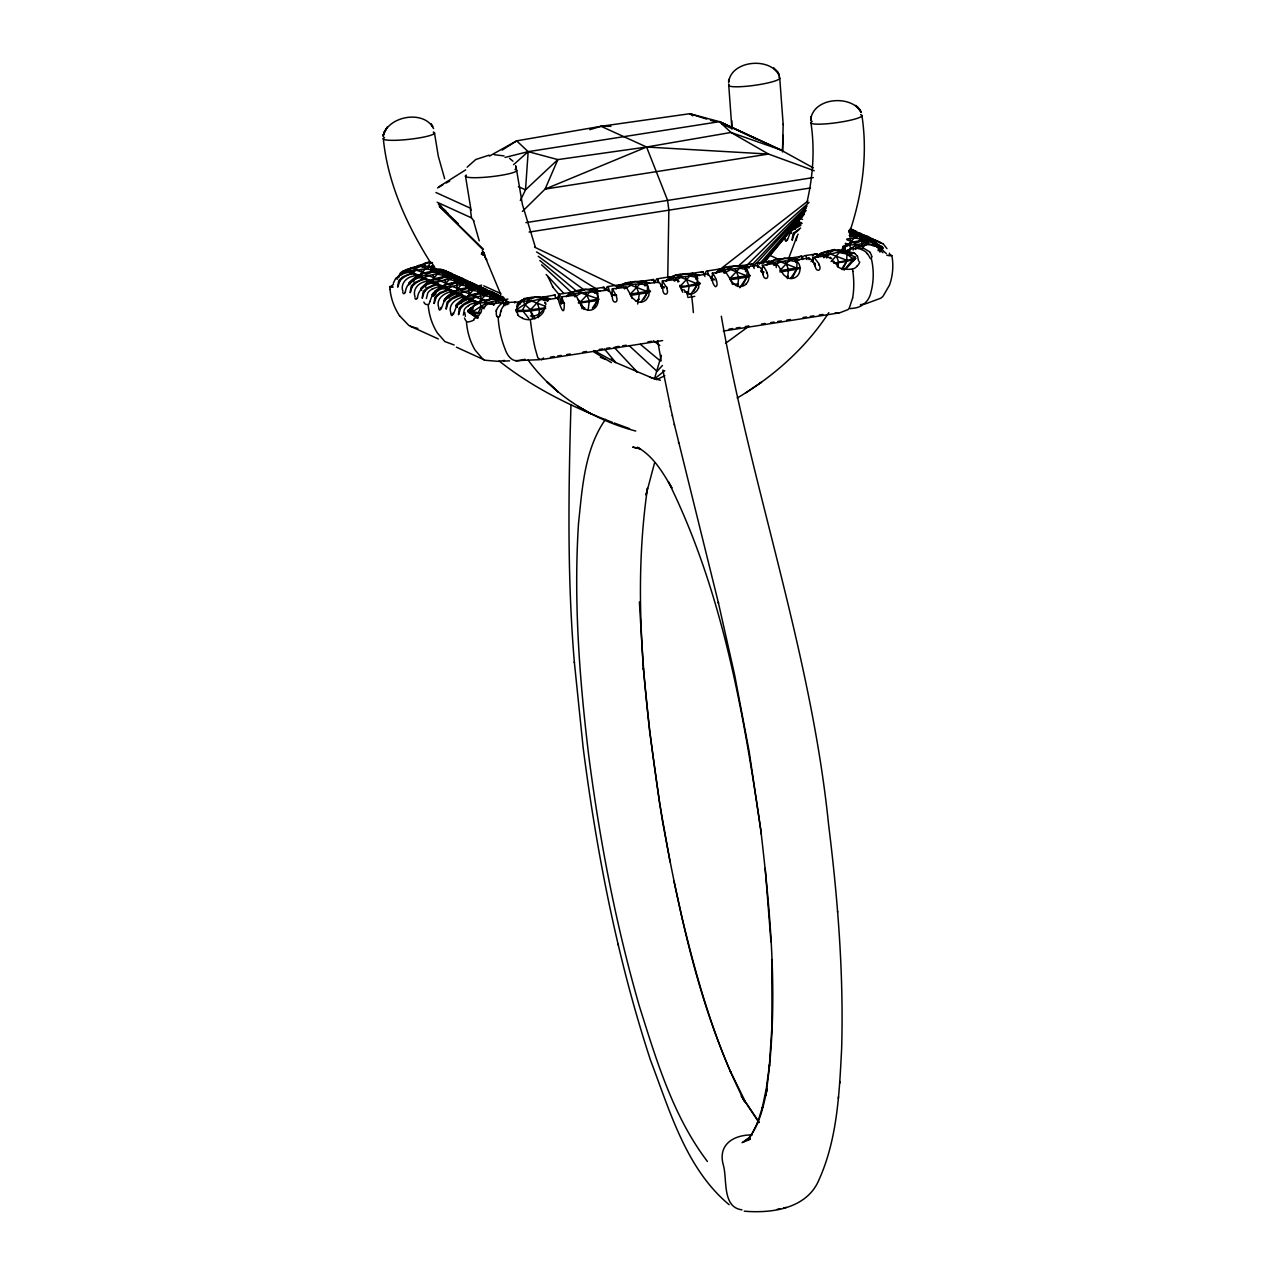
<?xml version="1.0" encoding="UTF-8"?>
<svg xmlns="http://www.w3.org/2000/svg" width="1276" height="1276" viewBox="0 0 1276 1276"><rect width="100%" height="100%" fill="white"/><g stroke="black" fill="none" stroke-linecap="round" stroke-linejoin="round"><path stroke-width="1.5" d="M783.177 124.538L779.748 78.187M866.675 252.664C863.868 249.889 854.569 246.029 853.15 250.016M866.372 244.88L855.877 247.416L855.733 249.49M558.011 299.318L558.713 294.23A55.841 5.646 82 0 1 558.936 294.214L571.425 292.379L569.925 292.858M782.475 151.956L783.177 124.155M796.304 240.59L796.798 236.969M667.763 277.067L668.847 210.157L667.619 200.412L646.581 147.027L601.06 126.292L516.668 140.854L489.41 156.103M503.191 297.404L493.908 297.34L493.796 299.031M497.975 295.346A9.107 8.741 -31.3 0 0 497.161 294.549C493.7 292.236 483.078 289.014 482.073 294.134M849.226 232.886L850.98 233.683L850.613 236.618M442.325 277.434A10.336 10.272 32.8 0 0 442.756 274.085L445.834 275.457L445.643 277.546M454.32 281.884A10.415 10.367 12.7 0 0 454.511 279.428L457.637 280.816L457.51 282.506M486.363 290.146A9.076 8.725 -26.6 0 0 485.438 289.221C481.929 286.94 470.796 283.336 470.206 289.173M570.978 404.604C568.474 490.383 567.134 576.353 574.328 661.973L574.407 662.93M876.676 241.866L872.529 238.66L864.57 237.495A55.618 54.326 -59.3 0 0 862.576 237.511C857.073 237.495 864.825 238.245 862.767 241.706M430.825 272.554A10.08 9.857 57.6 0 0 431.4 268.917L434.191 270.145L434 272.251M783.129 135.288L782.555 150.393M861.906 115.606C867.951 154.396 862.209 194.127 849.975 231.163M879.882 251.882L882.753 248.007L878.382 245.869L875.846 242.647C865.064 239.378 850.693 239.824 842.288 248.357M396.9 278.758L397.123 277.753C406.374 266.174 425.291 262.218 437.7 270.193M449.583 275.6C437.158 267.625 418.257 271.597 408.99 283.16L408.958 284.357M461.434 280.991C449.024 273.032 430.108 276.988 420.841 288.551L421.83 290.21M473.284 286.398C460.859 278.599 441.959 282.443 432.708 293.959L433.68 295.617M444.351 299.956L444.606 301.327L444.558 299.35C453.809 287.834 472.71 283.99 485.135 291.789M462.295 299.589L456.186 305.761L461.609 300.769M471.227 307.58L468.069 311.169L477.846 317.708M791.758 229.505L795.761 226.155L802.094 223.364L799.988 222.391C799.159 225.9 788.297 229.76 791.407 232.28L791.503 233.045M810.802 118.859C814.168 97.534 850.151 94.727 860.806 111.363M562.317 300.546L561.488 303.959M576.146 295.681L581.17 305.65L585.11 309.207A8.916 8.629 77.4 0 0 595.334 307.644C599.449 303.337 599.385 295.697 595.095 291.534L608.827 290.019A55.219 10.431 81.3 0 1 609.29 290.513L611.427 294.262L612.225 293.512C610.518 291.789 612.225 295.888 614.458 294.804M661.957 284.931L661.415 286.207L664.286 286.988M695.962 276.461L695.292 275.903L708.1 273.814L711.226 278.391L714.097 279.189M728.596 82.988C730.079 60.466 769.651 56.495 779.03 75.093L777.69 72.03L773.671 68.091L777.69 72.03L779.03 75.093M728.676 81.457L728.787 79.415L728.612 80.994M744.259 1211.179C771.725 1213.508 806.942 1208.771 818.985 1179.806C837.423 1138.862 839.337 1092.91 841.634 1048.744C843.787 973.859 837.806 898.99 828.602 824.727C811.01 651.573 751.181 487.017 721.323 316.257M545.059 306.431L543.432 311.934A14.706 14.451 65.7 0 1 538.855 316.592M842.543 269.587L846.658 261.5L846.961 253.988L842.048 249.968C830.58 249.809 818.363 251.659 811.026 261.564M456.553 284.07L456.792 280.975L451.879 276.972L451.305 278.471L444.096 277.275L439.997 279.141M468.404 289.477L468.643 286.382L463.73 282.363L463.156 283.878L455.947 282.666L451.848 284.548M480.255 294.868L480.494 291.773L477.687 288.727L475.581 287.754L475.007 289.269M503.988 305.682L504.227 302.587L499.315 298.568L482.615 300.275L475.629 303.704M849.848 236.937L850.087 233.843M861.699 242.328L861.938 239.234L859.131 236.188L857.009 235.231L849.242 235.534L856.451 236.73L857.009 235.231L863.964 237.24L866.579 239.25M594.153 307.038L597.439 300.578L597.758 293.049L592.83 289.03C583.658 289.493 572.764 289.158 566.241 296.75M643.965 299.222L647.251 292.762L647.57 285.25L642.657 281.23C633.47 281.677 622.592 281.358 616.053 288.934M693.793 291.422L697.079 284.963L697.398 277.434L692.469 273.415C683.298 273.877 672.404 273.543 665.881 281.135M742.791 285.218L746.891 277.147L747.21 269.619L742.297 265.599C733.11 266.062 722.232 265.727 715.692 273.319M792.603 277.418L796.718 269.332L797.037 261.819L792.109 257.8L775.441 259.491L768.455 262.936L775.441 259.491L778.87 260.607L779.891 258.805M858.636 261.117L857.456 255.87M838.348 1098.492L838.507 1096.706M839.72 1083.292L839.879 1081.585M514.85 301.79L514.707 302.97M518.838 301.646L518.614 303.194M605.637 289.811L607.248 286.621A55.171 10.415 81.3 0 1 607.631 286.574L620.806 284.644L618.908 285.17M654.843 282.092L656.709 278.854A55.139 11.723 81.1 0 1 657.156 278.822L669.996 276.796M704.671 274.292L706.346 271.102L720.015 268.997A10.415 4.689 81.9 0 0 720.19 270.065M569.527 294.118L569.734 293.241M383.374 135.001C388.893 115.845 424.318 109.608 433.585 128.637M496.348 311.36L496.284 314.375A7.704 7.465 -14.6 0 0 496.38 314.917L496.508 315.411M538.265 317.708L539.509 309.893L537.419 303.209L531.342 300.881L523.559 301.2L517.211 303.991C525.409 295.857 539.413 295.569 549.86 298.871L542.906 296.861L542.332 298.377L539.014 297.021M753.893 266.572L755.583 263.414L769.205 261.261A55.554 14.339 80.9 0 0 768.599 261.325L767.067 262.298M588.188 309.877L589.289 300.737L585.716 292.363M637.697 304.023L639.276 294.262L635.528 284.548M687.509 296.207L689.088 286.446L685.356 276.748M737.656 286.446L738.74 277.307L735.183 268.933M787.467 278.647L788.568 269.491L784.995 261.117M838.029 266.907L838.492 261.676L836.562 256.316L830.485 253.988L822.685 254.307L816.337 257.098L820.58 253.334L822.685 254.307L823.865 257.608L830.485 253.988L844.154 250.941L852.097 253.924M420.697 290.146L421.335 288.472L421.016 289.891M444.399 300.945L445.037 299.27L444.718 300.689M497.48 297.117C484.465 289.301 466.091 293.257 456.409 304.757L457.478 307.181M852.623 297.994L849.306 307.994A19.124 10.846 77.4 0 1 847.998 309.621L839.48 312.891A132.417 75.061 77.4 0 1 835.557 313.083L834.935 313.083M492.664 299.413L492.743 298.999A13.51 12.632 -75.8 0 0 492.887 296.893L490 295.569L502.09 296.415M563.705 303.146L561.663 302.221L561.631 296.782L575.731 295.203M481.02 294.102L481.1 293.687A13.223 12.664 -69.1 0 0 481.227 291.598C472.439 288.52 494.338 289.572 494.578 294.309M457.446 282.921L457.271 283.735M851.698 236.666L851.778 236.251A13.27 12.951 -60.7 0 0 852.001 234.13L854.697 233.955A55.219 53.704 -62.3 0 1 856.786 233.907L866.165 235.789M812.892 262.282L813.115 259.395M410.776 291.008L411.973 287.196M410.681 291.502L410.394 292.587M428.624 267.083L429.278 263.957L432.452 262.553M806.863 202.661C813.115 175.976 814.933 149.164 810.914 122.656M398.351 285.361L399.579 281.549M413.647 281.837L414.317 278.694L418.544 274.93L420.665 275.903L428.449 275.6L442.134 272.538L446.967 273.574L440.013 271.565L439.454 273.08M425.498 287.228L426.168 284.101L430.395 280.337L432.516 281.294L440.3 280.991L453.985 277.929L458.818 278.981L452.932 277.45M449.216 298.026L449.886 294.9L454.112 291.119L456.218 292.092L464.001 291.789L477.687 288.727L482.519 289.78L476.634 288.248M461.067 303.433L461.737 300.291L467.016 297.005L475.852 297.18L489.537 294.118L494.37 295.171L498.294 298.201M478.197 317.74L472.439 313.306L472.264 311.982L473.603 305.698L477.83 301.934L479.951 302.891L487.735 302.587L501.42 299.525L506.253 300.578L508.869 302.603M795.092 229.297L795.761 226.155L799.988 222.391M842.527 250.909L843.197 247.767L847.423 244.003L849.529 244.96L857.312 244.657L871.014 241.595C893.2 251.691 879.02 245.869 866.213 243.253L863.405 246.97L857.312 244.657L844.808 252.122M398.24 285.84L397.968 286.893M593.93 350.517L615.782 362.559L654.428 378.94L661.383 355.254M661.702 288.121L662.404 280.975L676.089 279.572M711.45 280.369L712.375 275.185M500.782 311.185L500.16 314.215A7.704 3.589 -76.4 0 1 500.112 314.805L499.905 315.14M469.121 289.126L469.297 288.328A13.239 12.744 -66.6 0 0 469.424 286.223L466.41 284.819A10.415 10.336 -34.5 0 1 466.123 287.275M429.996 301.088L432.389 294.995M429.868 301.583L428.832 304.438M496.603 310.148C497.161 306.99 504.499 299.047 504.929 305.586M698.626 287.929L699.041 282.299M654.508 463.06L646.039 494.976L647.49 488.15C631.492 598.364 645.433 710.445 662.228 819.718C679.948 916.024 700.205 1013.894 744.753 1101.874L741.244 1095.765L759.029 1122.545M501.101 309.972L503.605 305.666L508.342 302.396L520.401 301.918L519.348 302.763M453.379 314.359L456.888 305.267L465.9 299.988M417.491 298.01C417.986 288.456 429.087 280.385 437.812 283.91A13.27 12.888 -62.4 0 0 438.322 285.537M441.225 308.824L444.766 299.748L453.873 294.517M405.337 292.475C405.864 282.841 417.156 274.914 425.897 278.487A13.27 12.935 -58.7 0 0 426.423 280.114M711.067 277.801C712.136 275.233 711.386 283.32 715.373 286.701C718.005 286.558 716.809 282.315 716.602 280.736M792.332 240.032L793.927 234.672M787.388 240.047L791.008 230.956L800.116 225.724A55.442 53.64 -66.2 0 1 800.881 225.469M393.327 283.192L395.767 278.312M458.722 314.598L460.237 309.175M796.607 237.256L788.871 257.832M422.404 298.058L423.983 292.651A9.028 8.23 -60.4 0 1 424.764 291.55M434.255 303.449L435.834 298.058M796.926 236.618L797.739 234.912A11.851 11.723 29 0 1 798.154 234.178M427.572 267.673L428.146 266.158L435.084 268.167L429.199 266.636M486.858 294.676L487.432 293.161L492.345 297.164L484.752 295.793L477.814 303.401M498.741 300.083L499.315 298.568L506.253 300.578L500.367 299.047M868.318 242.153L868.892 240.638L871.014 241.595L879.308 249.203L879.483 250.543L878.191 250.654M611.555 296.096L612.336 288.823L626.133 287.307M592.255 290.545L592.83 289.03L599.784 291.056L594.951 290.003C586.147 294.453 575.572 291.024 567.134 296.176L571.377 292.395L573.482 293.368L574.678 296.67L581.282 293.065L599.018 299.11L597.439 300.578L578.475 303.114M791.535 259.315L792.109 257.8L799.079 259.81L794.23 258.757C785.426 263.207 774.867 259.778 766.429 264.929L770.656 261.165L772.778 262.122L773.958 265.44L780.561 261.819L796.543 268.008L799.893 267.561M554.119 295.41L555.06 294.947L555.507 297.834M459.28 308.728L458.435 314.534M507.657 303.8L496.635 301.2L493.828 304.916L487.735 302.587L481.132 306.208L478.707 311.998L478.883 313.338L480.781 312.955L468.611 311.328L468.276 310.164L478.899 302.412M849.497 251.165L850.709 248.262L849.529 244.96L843.197 247.767L848.476 244.482M516.636 306.447L517.067 305.538A20.942 7.241 85.6 0 1 517.259 304.98M589.464 290.37L590.565 289.221A55.554 9.267 81.3 0 1 590.9 289.237L603.995 287.275L604.505 290.146M398.128 277.705L398.67 276.589M520.321 200.523L525.521 189.853L557.851 159.596L646.581 147.027L730.973 132.465L780.609 149.866L813.275 167.858M801.966 257.752L804.263 255.742L817.118 253.828A10.08 5.886 80.3 0 0 817.916 257.369M446.265 308.951L447.828 303.529A9.012 8.422 -62.8 0 1 448.386 302.252M398.862 276.222L400.409 273.75M638.319 282.714L639.723 281.517A55.442 11.691 81 0 1 640.153 281.517L653.567 279.508L654.189 282.762M751.835 1134.173L757.992 1121.827L757.29 1123.39L762.522 1107.01L762.075 1108.748L766.318 1088.492L769.492 1064.71L769.332 1066.497L772.044 1024.628L771.741 959.536M415.912 267.163L414.891 268.965L411.462 267.864L404.476 271.294L401.254 274.994M427.779 272.57L426.758 274.372L423.329 273.271L416.343 276.701L412.052 281.645M439.646 277.961L438.609 279.763L435.18 278.662L428.194 282.108M451.497 283.368L450.46 285.17L447.047 284.07L440.06 287.499M463.347 288.759L462.327 290.561L458.897 289.461L451.911 292.89M475.198 294.166L474.178 295.968L470.748 294.852L463.762 298.297L465.963 296.526L467.016 297.005M487.081 299.573L486.044 301.375L482.615 300.275L477.384 302.843M580.612 290.035L579.575 291.837L576.162 290.737L569.176 294.166M630.424 282.235L629.403 284.038L625.99 282.921L619.004 286.35M680.252 274.42L679.215 276.222L675.801 275.122L668.815 278.551M730.063 266.604L729.043 268.407L725.629 267.306L718.643 270.735M856.659 241.627L855.638 243.429L852.208 242.328L845.222 245.774L843.069 248.246M481.626 310.738L478.5 316.081M542.475 310.626L540.338 313.194M718.181 269.97L719.441 269.029A55.442 11.899 81.2 0 1 719.855 268.965M464.783 282.841L470.669 284.373L465.836 283.32L452.151 286.382L444.367 286.685L442.246 285.728L432.755 295.92L435.929 293.767M476.905 318.011L468.34 312.126L471.498 309.972M801.041 222.869L795.761 226.155L790.769 231.785L790.929 233.125L790.322 231.993L791.599 230.254M737.209 398.016C773.431 376.659 805.778 347.997 828.81 312.62M878.095 249.889L882.37 247.688L875.846 242.647L869.945 241.116M592.335 308.154L597.439 300.578M641.142 301.87L647.251 292.762L650.505 291.566M690.954 294.054L697.079 284.963L700.333 283.766M739.761 287.754L746.891 277.147L750.16 275.951M790.594 278.439L796.718 269.332L799.972 268.135M841.554 269.092L846.658 261.5L855.686 258.358L853.038 261.229M846.658 261.5L834.249 263.239L849.848 259.73L855.51 257.034L841.761 251.771M812.333 255.87L813.434 254.753M459.902 307.532C462.534 304.151 471.418 298.169 474.178 301.822M460.891 307.979L464.129 304.757L470.078 301.965A55.905 52.396 -75.6 0 1 472.04 301.359C474.863 299.796 479.872 302.428 474.863 302.922A38.089 34.883 -88.8 0 0 469.329 304.82M437.333 291.438L438.354 290.115M447.525 301.902C450.284 298.632 459.807 292.076 462.279 296.718M793.624 233.045L800.626 228.021M467.112 167.188L475.741 159.532L489.075 155.146M448.498 302.332L451.816 299.158L457.909 296.431A55.219 53.129 -68.3 0 1 459.918 295.841L462.55 295.171L465.676 296.59A10.527 10.336 -42.4 0 0 466.187 298.058M701.242 272.506L702.406 271.692A55.139 11.723 81.1 0 1 702.853 271.66L689.901 273.686A36.573 7.72 83.9 0 0 688.705 274.819M424.653 291.47L427.986 288.312L433.298 285.856L438.8 284.357L441.863 285.744L438.832 286.51M605.494 419.341C584.376 449.535 582.239 488.405 578.475 523.926C573.578 601.379 579.448 679.071 588.778 755.966C599.704 840.469 615.782 924.446 639.42 1006.365C656.406 1060.037 672.883 1116.006 707.398 1161.447M419.9 275.106L425.466 268.789L430.251 267.115L433.058 270.177L436.488 271.389M455.484 291.311L461.051 284.995L468.643 286.382M467.335 296.702L472.902 290.386L480.494 291.773M831.091 261.5L839.369 252.6L846.961 253.988L852.464 258.549L852.623 259.873L844.122 270.161M848.779 244.163L854.346 237.846L859.131 236.188L863.964 237.24L858.078 235.709M532.539 318.394L530.561 309.701L540.226 299.493L545.027 297.818L547.835 300.881C536.111 296.67 525.026 303.529 515.887 310.275L526.334 310.435L545.522 307.739M400.281 280.369C404.46 275.919 412.228 271.9 418.05 274.898A10.367 10.176 15 0 0 418.576 276.366M527.451 301.04L522.331 310.291L528.838 318.458M823.881 257.592L826.577 254.147M750.575 264.77L751.883 263.941A55.171 13.047 80.9 0 1 752.377 263.893L738.629 266.19M763.734 262.904L804.231 214.129L763.67 262.824M761.74 263.717L803.96 213.874M879.818 250.67L882.21 247.847L882.035 246.523L880.647 246.491M437.907 289.971L432.708 293.959L432.867 295.282M759.172 264.228L806.113 210.524M409.325 284.325L414.317 278.694L419.613 275.409M422.42 288.312L426.168 284.101L431.463 280.816M444.877 300.53L449.886 294.9L455.165 291.614M477.304 316.671C475.725 312.987 469.472 314.04 468.611 311.328L473.603 305.698L479.951 302.891L481.132 306.208L484.035 308.808M651.558 280.13L653.567 279.508M662.435 365.494L657.044 371.364L629.275 345.748M756.812 262.872L805.347 210.093M845.573 269.252L855.686 258.358M880.009 251.739L882.529 249.027L882.37 247.688M746.125 283.958C750.065 280.05 750.081 272.968 746.205 269.013M413.233 268.486L417.762 265.711L430.682 262.17M752.489 264.355L806.225 208.211M483.923 307.723L484.928 306.798A20.942 14.626 -89.3 0 1 485.47 306.447M747.098 1139.643L750.687 1136.087M522.394 211.433L545.107 189.087L646.581 147.027L768.551 154.061L814.247 170.745M746.348 265.807L807.086 206.026M761.501 272.426L762.426 267.338M602.352 287.706L603.931 287.26M543.56 357.934L542.22 359.066A132.417 23 84.2 0 1 541.088 359.673L538.153 358.189A19.124 3.318 84.2 0 1 537.531 356.865L534.979 347.774A58.249 10.112 84.2 0 1 530.593 321.807L530.353 319.686A23.319 19.842 83.8 0 1 522.522 318.394M430.411 281.805L437.349 274.196L444.941 275.584L441.081 272.043M443.633 285.904L449.2 279.588L456.792 280.975M578.379 302.348L580.5 301.87L590.15 291.662L597.758 293.049M632.146 298.52L630.328 294.054L639.978 283.862L644.779 282.187L649.612 283.24L642.657 281.23L642.083 282.746L634.874 281.533L630.775 283.4M697.079 284.963L680.315 287.579L680.156 286.255L689.79 276.047L694.591 274.388L699.439 275.441L692.469 273.415L691.895 274.93L684.686 273.718L680.587 275.6M732.599 284.468L729.968 278.439L739.617 268.231L744.418 266.572L749.251 267.625L742.297 265.599L741.723 267.115L734.513 265.918L730.414 267.785M844.186 247.927L845.318 247.002M737.975 266.381L809.032 202.485M513.558 164.7L528.168 151.653L719.473 121.667L780.609 149.866L719.473 121.667L689.79 113.708L601.06 126.292L589.767 129.689M700.253 283.176L696.903 283.623L680.921 277.434L674.318 281.055L673.122 277.753L666.774 280.545L671.016 276.78L673.122 277.753L689.79 276.047L697.398 277.434M750.081 275.361L746.731 275.807L730.733 269.635L724.13 273.239L722.95 269.938L716.602 272.745L720.828 268.965L722.95 269.938L739.617 268.231L747.21 269.619M791.902 229.329L801.28 222.439M397.283 279.077L397.123 277.753L406.677 269.523L408.783 270.48L416.566 270.177L425.466 268.789L433.058 270.177M409.165 284.484L408.99 283.16L414.317 278.694L420.665 275.903L421.846 279.205L428.449 275.6L434.526 277.913L432.899 274.898M420.841 288.551L426.168 284.101L432.516 281.294L433.696 284.596L440.3 280.991L446.377 283.304L444.75 280.289M432.708 293.959L443.314 286.207M444.558 299.35L449.886 294.9L456.218 292.092L457.398 295.394L464.001 291.789L473.396 295.394M748.597 326.433L725.502 343.356M481.259 254.131L483.445 252.361L484.497 252.839L481.865 254.482M529.668 299.669L526.238 298.552L519.252 301.997L521.437 300.227L523.559 301.2L524.739 304.501L530.561 309.701M654.428 378.94L664.764 370.678M718.819 270.353L807.947 200.986M798.792 257.05L800.403 256.332A55.841 17.976 80.1 0 1 801.073 256.253L801.886 256.253A13.51 4.45 80.2 0 0 802.221 258.39L802.588 259.491M520.145 302.125L520.209 302.061A10.655 6.236 -87.8 0 0 520.496 303.927M410.234 283.384L409.58 283.846L410.17 282.793M759.842 383.31L761.581 382.13L745.375 393.072M879.483 250.543L882.529 249.027M430.905 268.311L433.856 266.381M468.276 310.164L471.338 308.648M472.264 311.982L481.132 306.208M502.154 150.121L516.668 140.854L528.168 151.653L557.851 159.596L545.107 189.087L768.551 154.061L730.973 132.465L719.473 121.667L757.242 139.626M468.42 305.698L467.096 306.607A11.293 10.687 32.8 0 0 464.352 309.542L463.316 315.06M439.008 186.663L465.692 169.852M407.73 270.002L402.45 273.287L408.783 270.48L409.963 273.798L416.566 270.177L425.961 273.782M567.15 296.16L572.43 292.89M616.962 288.36L622.241 285.074L639.978 283.862L647.57 285.25M666.79 280.545L672.069 277.259M716.618 272.729L721.881 269.459M766.429 264.929L771.709 261.644M398.894 275.552L400.377 274.707A20.926 20.783 -7 0 1 401.509 274.165M742.026 1142.722L749.57 1138.144M403.455 271.07L404.843 270.321A20.942 19.459 63.1 0 1 405.561 270.002A38.105 35.25 62 0 1 411.606 268.47L421.989 265.201L422.643 267.242M431.703 289.317L432.054 289.11A20.32 19.65 -66.6 0 1 432.755 288.711M436.424 291.47L436.775 291.263A20.32 19.682 -64.4 0 1 437.509 290.912M519.252 301.997L523.846 299.397M822.972 252.504L818.379 255.104L825.365 251.675L828.778 252.776M437.54 187.923L442.756 184.972M446.217 183.01L449.694 181.064M399.149 276.908L397.123 277.753M456.409 304.757L458.435 303.911M799.255 229.536L794.597 233.476A9.076 8.549 -60.4 0 0 793.8 234.609M813.721 254.562L816.975 253.828M787.675 258.502L801.886 256.253M639.244 299.206L637.569 299.876M664.844 375.75L656.422 379.69M416.263 268.343L420.362 266.461L425.769 267.37L424.637 264.276M428.13 273.75L432.245 271.868L437.652 272.777M463.698 289.939L467.798 288.057L473.205 288.966M475.549 295.33L479.648 293.464L485.055 294.373M487.416 300.753L491.531 298.871L496.938 299.78M531.039 299.047L535.138 297.164L540.53 298.074M580.947 291.215L585.046 289.349L590.453 290.242M780.226 259.969L784.325 258.103L789.732 259.012M830.15 252.154L834.249 250.271L839.656 251.181M857.009 242.807L861.109 240.941L866.516 241.85M438.019 289.493L444.367 286.685L445.547 290.003L452.151 286.382L461.545 289.987M489.793 303.911L504.036 302.571M431.304 265.95L432.995 265.264L433.17 266.604M688.562 291.662L684.813 292.236M738.405 283.846L734.019 284.341M577.597 299.27L580.5 301.87L582.733 301.902L597.264 299.238M630.328 294.054L650.441 290.992M679.693 285.33C684.191 287.658 691.624 284.548 696.903 283.623M729.968 278.439L746.731 275.807M797.037 261.819L789.429 260.432L779.795 270.64L796.543 268.008M421.989 265.201L411.574 268.279M433.489 269.938A10.08 9.65 52.1 0 0 433.984 266.349L434.462 266.237M834.648 249.458L825.157 251.882M842.734 246.651L843.739 246.3L842.734 246.459M853.229 248.326L845.797 250.909L848.173 251.213M745.774 1140.441L748.932 1139.388M788.01 276.19L786.813 276.509M545.618 308.505L530.72 311.025L516.062 311.599M647.251 292.762L630.504 295.394M746.891 277.147L730.143 279.779M796.718 269.332L779.955 271.963M795.395 223.571L799.605 222.439A10.431 10.272 -29.2 0 0 800.1 223.906M524.914 359.258L523.431 359.688A117.025 62.46 87.8 0 1 519.619 360.518C512.027 362.543 507.035 355.222 505.057 348.954A62.205 33.208 87.8 0 1 498.645 323.051L498.549 322.015A36.621 19.555 87.8 0 1 498.182 317.07A1.802 1.515 89.4 0 1 497.13 316.639M443.554 288.663C446.361 287.307 449.997 288.376 450.556 291.662M454.017 292.044A10.463 10.304 -29.9 0 1 453.777 291.135C445.579 292.108 435.26 298.042 438.8 307.723M427.348 281.007L430.012 280.353A10.447 10.272 2.7 0 0 430.315 281.23M530.417 298.137L523.718 298.52M505.073 157.442L528.168 151.653L525.521 189.853L518.439 186.631M407.522 272.251L410.712 271.565L413.839 272.984A13.557 13.366 -41.8 0 0 414.54 274.978M750.272 1139.245L742.871 1142.307L749.538 1137.554L747.226 1140.122C759.523 1125.847 763.319 1106.691 767.147 1088.779L765.696 1095.605C779.253 1007.434 770.991 917.619 760.735 829.544L749.187 751.676L734.705 675.275L718.276 602.24L718.5 603.213L674.318 424.318M465.676 296.59C457.494 297.611 447.429 303.672 450.954 313.242M437.812 283.91L435.148 284.564A55.187 53.401 -65.5 0 0 433.138 285.154L427.013 287.85L423.68 291.04A9.028 8.9 -75.8 0 0 423.074 292.236L422.133 297.994M449.662 289.301L440.188 292.491L435.531 296.431A9.028 8.996 -88.9 0 0 434.845 297.595L433.984 303.401M415.785 278.997L413.759 280.241M425.897 278.487L423.233 279.125A55.219 53.704 -62.2 0 0 421.208 279.715L415.035 282.411L411.685 285.569A9.012 8.9 -72 0 0 411.063 286.781L410.106 292.523M430.012 280.353C424.286 277.418 416.662 281.565 412.658 286.015A9.06 8.31 -58.3 0 0 412.1 287.244M842.527 248.533L844.664 248.054L844.824 249.394L842.623 249.314M750.049 1138.782L746.747 1139.532L750.32 1138.734M418.05 274.898L415.354 275.552A55.618 54.294 -58.3 0 0 413.424 276.11C406.326 277.211 400.122 284.038 402.913 291.375M845.302 243.955L846.371 243.732L845.366 243.269M413.839 272.984L411.095 273.606A55.905 55.107 -44.3 0 0 409.038 274.165L402.738 276.796L399.292 279.938A8.9 8.884 -42.6 0 0 398.638 281.119L397.665 286.861M777.116 1209.377L779.795 1208.819M783.592 1207.973L786.271 1207.399M504.483 360.422L503.605 360.582A132.417 107.599 -86.2 0 1 498.071 361.347L485.119 360.263A19.124 15.535 -86.2 0 1 482.775 359.019L475.103 350.118A58.249 47.324 -86.2 0 1 466.681 324.295L466.537 322.046A23.319 19.587 83.9 0 0 473.986 319.989M661.351 286.382L662.419 288.041M472.439 313.306L478.883 313.338M687.86 297.467L694.798 296.367M525.903 222.63L813.259 177.587M529.109 232.072L810.563 187.955M481.706 252.6L481.913 252.425M482.87 255.328L485.151 254.961M846.929 239.011L854.346 237.846L861.938 239.234M555.06 294.947L543.656 297.037M746.205 284.038A8.9 8.757 75.7 0 1 735.949 285.553L731.993 282.012L725.167 271.15L712.215 273.176L712.885 273.702A55.187 11.739 81.1 0 1 713.412 274.18L716.315 279.588M762.665 272.33C760.608 263.127 751.341 264.961 745.71 268.55M814.71 264.164L812.19 260.224L808.872 258.023L795.315 260.144L796.112 260.655M813.211 259.475A13.557 4.45 80 0 0 813.099 257.433L827.534 255.822M550.45 357.12L554.071 356.562M557.676 355.988L561.28 355.43M566.688 354.569L570.292 354.01M582.925 352.032L586.529 351.458M599.162 349.48L602.766 348.922M606.387 348.348L609.992 347.79M615.399 346.944L619.004 346.37M622.608 345.812L626.229 345.238M647.873 341.856L651.478 341.282M729.043 329.128L732.663 328.554M736.268 327.996L739.873 327.422M745.28 326.576L748.9 326.018M761.517 324.04L765.121 323.466M770.544 322.621L774.149 322.062M777.754 321.488L781.359 320.93M786.782 320.069L790.386 319.51M803.019 317.533L806.623 316.958M810.228 316.4L813.833 315.826M819.24 314.981L822.861 314.422M541.279 359.593L662.643 340.564M723.317 331.058L838.81 312.955M507.019 299.094L507.88 299.142M752.266 1134.906C733.365 1134.747 717.287 1144.763 723.492 1165.626C727.288 1179.758 722.072 1207.335 741.978 1209.839M429.757 261.963L430.618 261.835M435.291 290.545L437.477 291.056L435.355 291.119M761.15 271.357L764.021 272.155L761.054 270.576M711.274 277.195L711.769 279.699L714.209 279.954M661.51 286.972L664.381 287.77M612.001 295.936L611.427 294.262L614.569 295.569M830.166 250.894L830.293 250.878A10.08 6.268 75.4 0 0 830.612 252.201M492.919 296.893L495.263 296.702A55.841 52.332 -75.6 0 1 497.241 296.622L503.621 297.276M481.275 291.598L483.668 291.422A55.171 53.082 -68.3 0 1 485.693 291.375L492.217 292.076L496.205 294.086A9.044 8.629 -86 0 1 497.193 294.963M850.98 233.683L860.933 233.859L867.393 236.666A9.012 8.725 -40.4 0 1 868.334 237.591L868.589 237.942M470.429 282.634A36.573 35.521 -76.1 0 0 464.432 282.459L458.61 281.262A13.239 12.856 -64.3 0 1 458.594 282.538M466.41 284.819L469.169 284.644M454.559 279.428L456.967 279.269A55.442 53.688 -65.8 0 1 458.913 279.205L466.793 280.337L471.259 284.117M457.637 280.816L467.175 280.991L472.63 283.368M458.61 281.262L461.019 281.119A55.139 53.353 -65.5 0 1 463.06 281.055L469.616 281.773L473.603 283.798M469.488 286.223L471.897 286.063A55.139 53.353 -65.5 0 1 473.938 286.015L480.494 286.733L484.497 288.759M445.834 275.457L455.436 275.648L460.923 278.024M446.744 277.594A13.223 12.919 -60.7 0 0 446.855 275.903L449.232 275.744A55.171 53.656 -62.2 0 1 451.289 275.696L457.877 276.429L461.896 278.471A9.044 8.772 -40.3 0 1 462.837 279.396L463.347 280.082M442.82 274.085L445.26 273.925A55.554 54.278 -59.3 0 1 447.206 273.877L455.165 275.058L459.695 278.838M863.039 239.17L873.215 239.441L878.813 241.866A9.187 8.948 85 0 1 879.722 242.855M863.852 241.754A13.557 13.382 -42.6 0 0 864.043 239.633L866.819 239.473A55.905 55.107 -44.3 0 1 868.956 239.441L875.687 240.239L879.786 242.312A8.9 8.709 -19.7 0 1 880.647 243.094M849.018 232.168L850.582 232.072A55.49 53.736 -65.8 0 1 852.559 232.009L860.439 233.141L864.905 236.921M434.191 270.145L443.984 270.448L449.599 272.873A9.219 8.98 84.7 0 1 450.396 273.734M435.068 272.282A13.51 13.334 -42.6 0 0 435.18 270.592L437.652 270.464A55.841 55.043 -44.3 0 1 439.741 270.432L446.472 271.246L450.572 273.303A8.948 8.741 -19.8 0 1 451.545 274.228M876.724 241.116A38.089 37.977 -26.1 0 0 870.407 240.829L867.154 241.052L864.027 239.633M431.511 268.917L440.22 269.092L445.803 270.815M515.616 360.645L539.652 359.688M503.43 361.108L509.587 360.869M489.569 293.177L496.619 294.006L500.734 296.415M601.06 126.292L610.949 126.308M494.243 154.699L504.1 155.927M855.877 247.416L864.251 248.613L869.45 251.707A8.98 8.31 87.8 0 1 870.423 252.616M849.433 229.887L855.733 231.004L860.12 234.305M482.232 252.425L482.344 252.441A10.367 5.056 81.6 0 0 482.408 253.828M504.514 298.377L496.587 298.568L493.908 297.34M690.364 273.702L690.667 274.962M584.775 307.915L582.287 307.309M740.192 265.902L740.527 267.466M454.112 344.967L444.893 341.585L437.333 332.908A62.157 60.147 -65.5 0 1 428.369 306.846L428.226 304.725M417.794 328.426L411.414 326.688A19.124 18.662 45.5 0 1 408.607 325.236L399.548 315.714M848.891 231.131L854.729 233.859M471.992 283.001L471.594 282.921A20.32 19.682 -62.6 0 0 470.429 282.73M476.714 285.154L476.315 285.074A20.32 19.65 -68.3 0 0 475.15 284.851A36.573 35.186 -56.3 0 0 469.169 284.819M636.947 448.004L632.689 447.079L640.408 449.024L637.41 447.27C653.487 456.122 662.882 472.742 671.926 488.006L668.417 481.881C722.631 591.57 744.02 714.113 761.341 834.233M850.677 228.994L855.398 231.211A9.028 8.725 -44.8 0 1 856.324 232.136L856.85 232.822M849.162 231.068L852.113 231.833L848.636 230.828M793.178 258.278L799.063 259.81M743.35 266.094L749.235 267.625M693.538 273.893L699.423 275.425M643.71 281.709L649.596 283.24M593.898 289.524L599.784 291.056M488.485 293.639L494.37 295.171M649.596 377.17L660.378 380.232M851.602 254.004L849.003 251.994L842.048 249.968L841.474 251.484L838.157 250.128M850.438 228.739L854.426 230.765M879.579 241.946L877.936 241.499A20.926 20.703 -7.1 0 0 876.708 241.292M635.767 431.049C593.356 419.852 554.151 395.767 528.12 360.071M706.729 119.083L689.79 113.708L692.788 115.829M710.493 120.279L716.139 122.081M721.801 123.868L732.185 128.701M561.663 302.221L563.641 302.556M614.235 423.01L629.546 428.656M875.033 246.412L873.47 245.885A20.942 19.443 62.4 0 0 872.688 245.71M799.542 218.228L802.588 219.392M846.961 239.824L854.84 242.855M485.263 300.785L475.852 297.18L469.249 300.801L468.069 297.483L461.737 300.291L456.728 305.921L456.904 307.245M836.562 256.316L846.482 260.176M647.076 291.438L631.094 285.25L624.49 288.854L623.31 285.553L616.962 288.36L621.189 284.596L622.241 285.074M537.419 303.209L545.681 306.431M612.528 422.388C572.206 407.156 533.049 387.856 499.123 360.996M600.342 357.296L605.59 359.497M542.635 298.664L547.819 300.881M813.019 257.369L813.992 257.848A55.905 17.992 80.1 0 1 814.742 258.294L818.809 263.526M851.969 234.13C858.046 237.288 866.723 233.029 871.763 239.234M797.34 221.402L799.605 222.439M769.109 255.009L779.205 259.618M435.945 192.501L470.27 208.132L471.498 217.877L473.954 220.971M437.174 202.246L471.498 217.877M483.764 285.824L500.814 293.592M435.18 270.592C441.305 273.59 450.237 269.475 454.894 276.238M446.823 275.903C452.9 278.981 461.832 274.723 466.474 281.502M470.461 286.669L475.932 287.913A55.442 53.608 -65.2 0 1 477.878 287.866L485.773 288.982L490.59 292.922M482.264 292.044L487.655 293.241A55.554 53.129 -70 0 1 489.569 293.193M453.73 291.151L450.651 289.748L447.988 290.402A55.187 53.401 -65.5 0 0 445.978 290.992L439.853 293.703L436.504 296.877A9.028 8.501 -60.4 0 0 435.706 297.994M461.577 294.724L458.451 293.305L455.787 293.959A55.49 53.688 -66.2 0 0 453.873 294.485M473.635 300.227L470.413 298.744L467.782 299.429A55.618 53.209 -70.9 0 0 465.884 299.956M410.441 326.257L438.338 338.953M456.409 347.184L484.306 359.896M534.532 247.145L617.026 286.542M853.692 252.776L854.888 253.414M611.475 362.639L593.994 352.048M636.182 301.2L632.226 297.659L626.628 287.754M536.558 251.93L595.908 288.631M797.229 222.678L798.218 223.491M468.451 311.488L477.607 317.947M509.571 158.352L512.952 161.207M662.404 280.975L666.503 287.403M438.402 204.128L441.624 206.473M538.217 256.285L584.615 290.306M653.408 340.772L659.804 345.477M729.106 1204.672C685.962 1168.657 669.916 1111.029 650.569 1060.388C617.329 958.978 596.865 853.756 583.196 748.039L574.328 661.973M612.336 288.823L616.069 295.298M878.67 248.501L882.864 252.696M504.227 302.587L506.971 304.868M539.876 260.543L576.433 291.008M640.377 344.313L660.186 360.821M439.646 205.723L445.739 210.843M634.268 369.577L637.314 372.129L614.187 347.359M883.311 243.923L886.964 248.661M837.646 265.823L833.675 261.181M448.386 213.778L439.502 205.867L458.132 223.571M611.332 358.604L615.782 362.559L604.377 348.906M541.582 264.818L572.27 293.145M798.17 225.214L796.878 223.635M483.397 249.203L439.263 206.154L482.759 249.49M831.633 258.629L830.867 257.88A20.926 8.741 80 0 0 830.309 257.274M546.16 274.5L563.848 293.448M798.84 225.358L797.293 223.029A13.223 12.68 -70.8 0 1 796.878 221.849M552.476 286.717L560.068 295.825M478.069 286.606L476.745 285.234A11.851 11.101 61.7 0 0 471.96 283.224M852.272 230.366L851.299 229.329A11.835 11.309 -45.6 0 0 850.438 228.484M474.8 285.058L474.528 284.739A9.076 8.757 -44.9 0 0 473.619 283.782M849.003 251.994L850.693 254.131M759.013 1122.098L745.423 1101.874L729.952 1070.548L730.654 1072.207C709.296 1022.523 694.622 970.254 682.07 917.747L682.261 918.656L673.967 881.222M682.564 290.45L680.124 286.271M867.919 237.862L867.377 237.176A9.06 8.613 83.9 0 0 866.388 236.283M867.536 253.685L869.722 257.289A3.573 1.802 70.4 0 0 870.471 258.645M517.865 314.534L516.094 309.382M482.743 288.918L481.339 287.323A11.851 10.91 -20 0 0 476.634 285.473M561.631 296.782L564.04 303.465M484.641 256.62L486.842 259.937M870.264 252.744L871.572 255.535A7.704 6.715 51.1 0 1 871.652 256.077L871.795 256.572M561.057 303.64L559.51 296.383M429.597 261.117C406.406 223.89 387.601 182.771 383.326 138.669M861.763 243.955L863.405 246.97M849.896 238.548L851.523 241.563M492.185 301.902L493.812 304.9M480.302 296.479L481.929 299.493M468.451 291.087L470.078 294.102M456.601 285.696L458.228 288.695M421.016 269.491L422.643 272.49M530.72 311.025L534.851 318.872M681.145 289.142L682.788 292.284M580.5 301.87L583.961 309.478M548.058 276.924L552.971 287.148M500.75 294.405L482.424 250.383M415.37 275.042L414.828 273.431M439.343 285.968L438.8 284.357M427.428 280.545L426.886 278.918M815.157 265.296C815.284 272.458 822.462 271.613 819.176 264.658M535.154 246.539L522.426 204.559L516.652 170.442M766.748 271.692L763.59 266.317A55.219 13.063 80.9 0 0 763.016 265.839L762.282 265.328L775.409 263.271L778.535 266.062L783.48 274.627L787.021 277.546A8.916 8.772 75.9 0 0 797.277 276.031C801.089 271.963 801.121 264.722 796.702 261.101A55.618 14.323 80.6 0 0 796.128 260.798M445.978 308.824L446.887 303.082A9.06 8.996 88.7 0 1 447.493 301.87M763.048 273.463C763 280.704 770.114 279.779 767.051 272.841M444.67 178.784L438.306 156.23L434.494 133.039M479.234 240.845L473.508 220.812M792.013 239.968L792.97 234.226A9.076 9.028 -89.6 0 1 793.592 233.014M662.786 289.173C662.675 296.447 669.788 295.49 666.79 288.551M779.333 76.145L778.695 73.976L779.556 77.246M806.942 259.586L806.033 255.599M612.336 297.085C612.177 304.39 619.275 303.385 616.34 296.463M508.725 304.007L508.342 302.396M415.067 296.909C412.292 289.588 418.353 282.778 425.434 281.565A55.49 53.704 -64.8 0 1 427.348 281.023M757.896 267.29L757.083 263.287M580.676 303.194L582.031 308.728M516.461 169.485L515.695 166.024L516.254 168.304M609.083 291.566L608.461 288.711M753.606 267.178L753.35 265.998M708.292 275.058L707.51 271.054M678.433 442.118L678.641 443.059M662.914 370.04L670.49 407.076M618.158 944.304L618.35 945.213M658.384 282.49L658.049 280.943M672.308 415.37L674.494 425.147M704.001 274.946L703.762 273.782M515.695 166.024L515.967 167.252M670.331 406.374L672.468 416.135M784.836 238.484L784.565 236.937M471.051 210.269L465.485 176.088M860.391 304.661A132.417 129.163 45.5 0 0 865.957 303.688L880.647 298.249A19.124 18.662 45.5 0 0 883.024 296.271L889.468 285.17A58.249 56.814 45.5 0 0 892.195 257.592L891.749 255.391A23.319 12.553 79.3 0 1 886.724 255.088M670.091 862.066L659.66 803.529L649.5 730.303L643.311 668.369L643.391 669.342L639.388 601.953M661.191 360.837L657.65 340.66M544.501 300.195L557.851 298.01A55.905 5.646 82 0 1 558.138 298.52C558.92 302.651 564.455 319.606 564.231 304.629M857.025 266.206A23.319 12.951 79.4 0 1 852.464 269.045L852.799 271.278M640.871 282.762L640.68 281.533M691.544 295.282L686.775 292.188L687.046 294.421M544.804 302.157L544.98 303.56M691.688 296.399L691.704 296.542A62.157 13.223 81.1 0 1 693.346 312.588M882.482 247.05L882.737 248.405M790.434 230.621L790.61 231.961M790.227 231.227L790.498 232.583M761.421 270.56L761.597 271.884M711.609 278.375L711.769 279.699M661.781 286.175L661.957 287.515M661.462 285.011L661.622 286.334L659.469 282.634A55.187 11.739 81.1 0 0 658.958 282.156L645.353 283.655L648.128 286.925L649.309 291.438L648.75 295.745L646.358 299.605A8.9 8.613 77.2 0 1 636.214 301.136M661.255 285.617L661.303 286.606M612.129 295.314L611.635 292.81M611.427 293.416L611.683 294.788M561.823 300.626L562.317 303.13M561.615 301.232L561.871 302.587M468.069 310.77L468.34 312.126M456.202 305.363L456.266 306.336M432.5 294.565L432.755 295.92M420.633 289.173L420.905 290.529M408.783 283.766L408.846 284.755M728.755 85.237L731.882 128.429M575.412 296.702L575.189 294.66M389.898 287.148L390.089 289.381M765.201 868.366L770.975 941.927M725.167 271.15L725.294 272.633M675.323 278.95L675.451 280.449M625.479 286.765L625.607 288.248M708.1 273.814L708.228 275.249M758.167 265.966L758.279 267.402M837.566 911.223L837.646 912.149M808.872 258.023L808.968 259.65M731.882 128.876L731.77 120.646M426.375 298.568L427.795 292.906A11.835 11.628 -86.6 0 1 431.751 289.413M514.978 169.389A25.807 3.381 -6.4 0 1 492.265 176.551A25.807 3.381 -6.4 0 1 466.41 175.067M860.598 114.649A25.807 3.541 -8 0 1 836.434 122.719A25.807 3.541 -8 0 1 812.19 121.332M779.078 77.453A25.807 3.621 -8 0 1 754.866 85.285A25.807 3.621 -8 0 1 729.138 84.471M433.25 132.082A25.807 3.461 -6.4 0 1 408.942 139.339A25.807 3.461 -6.4 0 1 384.57 137.441M845.972 250.925A10.655 9.187 63.1 0 1 845.844 253.382M703.586 273.941A13.239 3.03 81.2 0 1 703.204 271.724M704.894 276.493A9.076 0.957 89.1 0 1 704.926 275.839M712.439 273.367A13.27 3.03 80.7 0 1 712.582 275.504M716.107 280.162A9.028 2.504 84.9 0 1 716.346 281.214M695.58 275.983A10.447 4.546 75.9 0 1 695.707 279.125M769.699 262.984A10.336 5.04 81.5 0 1 769.412 261.309M789.557 260.862A10.495 1.085 80.9 0 1 789.046 257.768M795.682 260.272A10.367 4.913 75.4 0 1 795.809 262.489M776.143 265.185A10.527 1.164 83 0 1 776.255 267.513M762.49 265.504A13.27 3.349 80.5 0 1 762.633 267.625M745.423 268.167A10.447 4.562 75.9 0 1 745.535 271.597M745.726 268.726A55.49 11.883 80.9 0 1 746.221 269.204M753.175 266.158A13.223 3.349 81 0 1 752.776 263.941M754.1 268.55A9.107 1.18 89 0 1 754.148 267.88M766.541 272.219A9.012 2.696 84.7 0 1 766.796 273.271M762.729 273.702A9.06 0.877 74.9 0 1 763 274.579M818.602 263.925A8.9 3.413 84 0 1 818.937 265.009M814.63 265.025A9.187 1.691 74 0 1 814.997 265.998M852.448 268.949A23.574 22.968 -78.4 0 1 843.5 268.805M843.452 269.156A14.706 14.227 70.1 0 1 837.247 266.365M832.383 260.862A11.293 1.739 59.1 0 1 833.93 263.047M827.645 256.699A38.089 14.626 75.4 0 1 830.357 258.581M826.704 255.87A10.655 2.472 82.3 0 1 826.784 258.055M848.189 251.675A38.105 26.924 74.3 0 1 853.022 253.095M853.086 252.425A20.942 14.722 75.2 0 1 853.692 252.696M854.792 253.637A11.293 8.82 -84.1 0 1 857.217 256.141M859.737 261.883A14.722 10.144 57 0 1 857.041 266.062M852.847 271.278A58.249 33.017 77.4 0 1 852.639 298.01M696.074 277.801A36.573 7.72 80.8 0 1 697.653 280.21M697.573 278.184A20.32 4.211 81.3 0 1 697.781 278.503M697.589 280.736A11.835 3.015 86.7 0 1 698.419 283.878M698.435 287.866A9.203 8.82 -29.4 0 1 691.369 294.07M691.353 293.959A9.203 7.64 52.5 0 1 683.792 289.604M871.301 258.581A36.621 30.576 70.8 0 1 872.29 263.414L872.465 264.451A62.205 51.917 70.8 0 1 871.077 291.614C869.578 300.785 862.018 307.851 852.655 308.298A117.025 97.678 70.8 0 1 850.039 308.664M866.468 252.967A8.98 6.268 61.9 0 1 867.249 253.956M863.007 244.801A10.655 8.517 77.3 0 1 862.895 246.874M854.378 230.828A9.028 8.517 83.9 0 1 855.191 231.642M859.753 237.703A10.367 10.304 32.9 0 1 859.402 240.781M855.239 235.534A10.527 9.857 -72.3 0 1 855.223 236.81M845.206 247.209A11.149 10.304 -80.3 0 1 844.712 246.938M847.073 245.471A10.08 9.729 39.9 0 1 846.482 243.716M891.78 255.551A23.574 4.817 77.6 0 1 889.532 254.291M889.484 253.158A14.706 2.169 70.6 0 1 889.34 254.977M879.515 242.169A11.293 10.734 30.8 0 1 883.199 244.067M867.233 241.036A10.655 10.304 -59 0 1 867.217 242.312M866.356 244.609A38.105 35.329 64.3 0 1 872.752 245.231M875.113 245.901A11.293 9.331 42.7 0 1 879.02 248.023M886.31 253.477A14.722 5.535 60.1 0 1 883.024 250.447M845.494 249.921A10.08 9.698 57.4 0 1 843.899 246.268M871.588 256.556A3.573 2.121 70.4 0 1 871.652 257.8M797.691 225.166A4.291 3.94 29.7 0 1 799.159 224.72M799.366 223.731A11.149 11.005 -28.2 0 1 796.862 224.034M787.26 239.234A9.012 1.85 -88.9 0 1 784.788 238.724M798.473 223.555A8.262 1.675 17.8 0 1 796.702 224.401M658.225 280.784A13.239 2.584 80.9 0 1 657.89 278.838M654.556 281.47A9.076 1.515 85.7 0 1 654.652 280.943M658.065 281.422A13.27 2.616 81.5 0 1 658.193 282.762M662.324 286.621A9.028 1.324 77.4 0 1 662.786 287.929M666.694 286.861A9.028 3.126 87.4 0 1 667.045 288.073M591.649 288.759A10.336 0.829 80.7 0 1 592.064 291.295M572.047 292.906A10.495 3.349 81.3 0 1 571.951 292.363M575.715 294.995A55.618 9.315 81.6 0 1 576.114 295.426M594.504 291.295A10.527 3.286 79 0 1 594.68 293.097M607.998 289.237A13.27 2.297 81.7 0 1 608.158 291.119M559.574 296.239A13.51 1.26 81.9 0 1 559.287 294.293M621.46 285.441A10.431 3.764 81 0 1 621.316 284.612M626.117 287.132A55.49 11.739 81.2 0 1 626.612 287.563M644.795 283.447A10.463 3.7 78.6 0 1 644.986 286.063M608.636 288.536A13.223 2.281 81.2 0 1 608.317 286.606M605.366 288.87A9.044 1.292 85.9 0 1 605.446 288.488M611.826 294.23A9.012 1.116 77.6 0 1 612.257 295.553M616.26 294.724A9.06 2.935 87.6 0 1 616.595 295.936M557.373 297.212A13.557 1.276 82.2 0 1 557.532 298.744M564.231 302.619A9.187 2.185 88.2 0 1 564.502 303.879M544.118 296.574A10.08 1.962 81.8 0 1 544.342 298.153M538.775 316.464A23.574 22.968 -78.4 0 1 530.337 319.463M545.33 302.38A11.293 2.712 -76.5 0 1 545.889 304.501M545.203 307.963A38.089 1.244 86.4 0 1 545.171 306.256M543.751 299.062A10.655 2.058 79.9 0 1 543.943 300.498M540.099 313.099A8.262 5.136 -15.9 0 1 533.878 315.985M533.831 316.257A8.262 5.423 -14.6 0 1 530.29 315.874M517.705 306.671A38.105 13.35 86.2 0 1 519.571 303.895M516.78 309.956A11.293 5.184 70.7 0 1 517.099 307.069M522.618 318.059A14.722 13.27 -55.8 0 1 517.53 314.869M527.961 298.217A10.08 2.44 85.6 0 1 528.073 299.796M668.576 277.674A20.32 4.163 81.7 0 1 668.768 277.386M668.704 277.02A36.573 7.816 78.3 0 1 670.06 277.243M671.256 277.642A10.415 3.78 80.9 0 1 671.112 276.812M675.993 278.822A36.573 7.831 81.3 0 1 677.588 279.875M677.747 281.693A20.32 4.434 80.9 0 1 677.955 282.044M677.715 280.784A11.835 1.994 75.6 0 1 679.039 281.549M499.267 316.576A1.802 1.515 89.4 0 1 498.198 317.07M500.001 315.316A3.573 2.903 -83 0 1 499.363 316.671M501.197 311.631A8.98 3.19 -84.3 0 1 501.452 310.546M492.68 304.198A10.655 5.088 83.7 0 1 492.345 302.827M451.369 291.726A13.27 12.808 -68.3 0 1 450.699 289.732M447.35 289.572A10.447 9.331 -87.8 0 1 446.807 287.834M473.3 288.089A10.415 9.155 -76.6 0 1 473.252 289.301M485.04 293.432A10.336 8.884 -78.4 0 1 484.992 294.66M489.92 295.569A10.495 10.367 -49.9 0 1 489.378 299.206M471.179 300.418A10.367 9.044 -88.8 0 1 470.637 298.68M453.124 313.019A8.916 1.755 -89.6 0 1 450.859 313.928M463.124 296.766A13.27 12.712 -70.8 0 1 462.614 295.155M478.197 290.226A10.431 10.336 -35.4 0 1 477.814 293.273M459.2 294.979A10.447 9.315 -87.8 0 1 458.674 293.241M440.97 307.452A8.9 1.739 -89.6 0 1 438.705 308.393M475.182 302.268A13.557 12.68 -76.4 0 1 474.656 300.657M460.094 309.095A8.9 8.071 -69.7 0 1 460.748 307.883M459.2 308.696A9.187 8.996 85.4 0 1 459.839 307.484M496.316 298.6A10.08 8.039 -82.4 0 1 496.22 300.418M466.506 321.424A23.574 5.2 84.6 0 1 464.48 318.059M465.389 316.384A14.706 3.972 -88.2 0 1 464.815 312.636M468.436 305.746A20.926 18.789 -79.3 0 1 469.456 305.155M478.117 302.938A10.655 10.224 -63.4 0 1 477.894 302.061M485.231 305.666A38.105 26.461 89.7 0 1 489.729 303.513M481.148 310.004A11.293 6.428 -73.8 0 1 483.795 306.926M477.734 315.156A14.722 10.32 -71.1 0 1 473.779 319.112M505.918 299.238A10.08 7.768 -89 0 1 505.551 303.114M437.397 290.641A36.573 35.425 -66.3 0 1 443.522 288.52M432.006 294.692A11.835 11.149 -54 0 1 436.28 291.151M497.177 316.592A3.573 3.11 -81.3 0 1 496.619 315.363M495.981 311.153A8.98 6.141 77.6 0 1 496.3 309.893M425.195 263.239A38.105 27.003 75.6 0 1 429.725 261.835M425.163 263.159A20.942 14.706 74.8 0 0 424.621 263.414L423.6 264.068A11.293 8.055 53.1 0 0 422.723 264.914M433.011 265.041A10.655 9.331 74.6 0 1 432.389 263.574M415.194 268.901A10.655 8.374 67.8 0 1 414.86 267.737M472.583 283.431A9.076 8.549 83.6 0 1 473.173 283.99M442.166 286.637A10.447 10.272 2.1 0 1 441.927 285.744M438.242 271.916A10.495 9.825 -72.4 0 1 438.21 273.176M405.258 292.076A8.916 2.377 89.9 0 1 402.738 292.603M423.217 278.886A10.527 9.905 -78.2 0 1 422.643 277.099M450.013 277.259A10.431 9.602 -75.3 0 1 449.95 278.854M417.411 297.627A8.9 2.361 90 0 1 414.875 298.137M435.164 284.341A10.463 9.698 -80.5 0 1 434.574 282.554M460.875 278.088A9.107 8.661 83.9 0 1 461.689 278.902M399.691 281.597A9.187 8.645 -48.6 0 1 400.377 280.449M393.471 284.293A23.319 11.755 -84.2 0 1 389.898 286.829M391.971 287.036A23.574 5.2 84.6 0 1 389.882 286.398M393.168 287.1A14.706 2.919 -87.7 0 1 392.003 285.617M396.07 278.519A11.293 9.586 -28.5 0 1 399.133 275.919M401.589 274.34A38.089 37.291 -14 0 1 407.586 272.522M411.223 273.367A10.655 10.367 -68.1 0 1 410.649 271.581M400.106 273.431A11.293 10.096 -80.8 0 1 403.344 270.799M399.516 315.73A58.249 56.814 45.5 0 1 390.009 289.381M461.864 282.65A10.415 9.586 -75.4 0 1 461.832 283.926M432.819 288.854A36.573 35.361 -64.8 0 1 438.864 286.701M427.715 304.422A9.203 4.865 -74.9 0 1 423.855 302.061M481.642 285.138A20.544 2.791 -7.2 0 1 479.186 285.696M810.866 116.802L810.739 120.391L810.866 116.802M383.374 134.538L383.215 136.484L384.236 131.667L387.394 126.962L383.374 134.538M815.013 263.382L813.928 264.323L815.173 264.706L815.013 263.382M590.469 413.536L578.044 406.47L590.469 413.536M857.472 106.865L855.638 105.414L859.753 109.401L861.156 112.495L857.472 106.865M548.584 383.151L547.053 381.747L558.218 392.003L548.584 383.151M432.197 125.67L430.953 123.868L432.755 126.579L432.197 125.67"/></g></svg>
